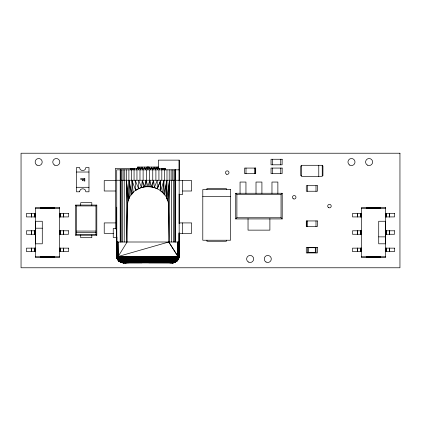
<?xml version="1.0" encoding="UTF-8"?>
<svg xmlns="http://www.w3.org/2000/svg" width="421" height="421" viewBox="0 0 421 421"><rect width="100%" height="100%" fill="white"/><g stroke="black" fill="none" stroke-linecap="round" stroke-linejoin="round"><path stroke-width="0.63" d="M158.343 168.547L158.343 160.127L179.162 160.127L179.162 242.001L116.717 242.001L116.728 255.879C116.622 259.594 119.953 262.878 123.653 262.815C119.948 262.888 116.617 259.594 116.733 255.879L116.717 207.185M116.812 237.012L116.801 256.589L117.254 258.52L116.728 255.879L116.764 242.001M147.939 167.432L147.939 167.069C151.576 167.274 144.298 167.274 147.939 167.069L147.939 169.842M176.131 261.609L174.236 262.504L172.221 262.815C175.857 262.878 179.393 259.599 179.03 255.879L179.109 242.001L179.104 256.578C178.867 260.02 175.662 262.878 172.221 262.815L123.127 262.772C119.659 262.472 116.606 259.436 116.728 255.879C116.659 259.199 119.401 262.399 122.785 262.757L119.669 261.552M122.785 262.757C119.496 262.267 116.796 259.083 116.849 255.879L116.849 242.001L116.801 256.589L117.291 258.599L118.433 258.562L117.975 242.001L117.896 256.578L118.438 258.231C118.975 260.631 121.09 262.815 123.653 262.815C122.137 263.52 115.08 259.078 118.764 259.141L177.236 258.831L177.994 257.994L178.572 255.879L178.751 242.001L178.899 256.61L177.994 259.725L178.904 257.705L179.151 255.879L179.162 233.329L191.65 233.329L191.65 222.919L179.162 222.919M141.961 262.815L123.195 262.793L121.58 262.309C120.38 262.599 125.716 263.083 125.979 262.815L121.743 262.53L123.642 262.815C120.032 262.815 117.296 259.341 117.28 255.879L117.306 242.001M178.909 242.001L178.909 255.879C178.778 259.457 175.931 262.783 172.221 262.815C175.441 262.741 177.978 259.715 178.115 256.589L178.136 242.001L178.362 255.879C178.641 260.041 174.694 263.788 170.489 262.815M116.728 255.879C116.733 259.541 119.985 262.799 123.653 262.815C119.985 262.846 116.596 259.646 116.975 255.879L117.122 242.001L117.159 256.615L117.122 242.001L116.975 255.879C118.838 261.336 117.033 259.836 116.97 255.879L116.97 242.001L116.801 256.589L178.72 256.615L178.751 242.001M170.221 262.815C174.22 263.562 178.867 260.894 179.072 256.589L179.109 242.001M121.89 262.588L127.021 262.815L122.748 262.757L123.653 262.815L121.195 262.325L119.285 261.262L119.832 261.662L117.685 259.278L116.906 256.605L116.97 242.001M138.488 188.761C143.377 186.314 149.16 185.861 154.37 187.513L157.233 180.251L157.228 188.692L160.706 180.251L160.706 190.871L163.943 180.251L163.943 194.002L166.879 180.251L166.879 198.68L169.468 180.251L169.468 242.001L168.495 204.053C165.916 182.946 134.025 180.235 128.142 200.875L126.411 180.251L126.411 242.001L127.379 204.053L128.542 199.759L126.411 180.251L127.379 204.053L127.121 242.001L118.133 256.531C118.669 257.936 115.654 257.473 116.733 255.879L116.849 242.001M118.322 260.31L121.195 262.325L119.301 260.925L117.775 258.699L117.37 257.336L117.512 242.001L117.764 256.589L118.206 258.626L119.448 260.894L175.736 261.231L174.405 262.299L172.684 262.793L121.948 262.53L123.358 262.493M178.136 242.001L177.899 257.273L176.583 260.31L174.915 262.02L121.532 262.272L173.926 262.53L172.221 262.815L175.168 262.136M173.926 262.53L172.221 262.815L174.136 262.53L176.21 261.546L177.557 260.31L178.615 258.562L177.551 260.31L174.915 262.02L176.583 260.31L177.636 257.915L177.904 242.001L177.651 257.305L118.438 258.231L118.001 257.973L117.28 255.879M148.802 262.815L172.747 262.772C176.01 262.578 178.846 259.81 179.12 256.557L179.141 232.86L179.104 256.578L178.499 258.652L177.052 260.846L178.283 259.22L179.03 255.879L178.846 257.915L177.636 257.915M117.37 257.336L118.364 259.278L119.448 260.404L176.831 259.725L118.248 259.91L117.08 258.094L117.391 258.862L116.97 255.879C117.117 257.726 118.143 259.799 119.738 260.773L177.467 260.378L175.999 261.683L177.888 259.862L178.814 256.61L179.12 256.568L179.162 242.001L179.114 256.684L177.825 259.862L118.754 260.778L119.622 261.52M172.684 262.793C176.283 262.625 179.072 259.283 179.03 255.879L179.03 242.001M177.094 260.815C178.425 259.578 174.62 263.193 172.773 262.772L173.878 262.52L122.474 262.688L120.527 261.662L174.836 261.988L120.469 261.546C118.448 260.999 117.101 258.683 117.064 256.61M176.831 259.725L118.764 259.141L177.225 258.862L177.651 257.305L178.967 257.289L179.12 256.531L178.283 259.22L177.104 259.136L176.915 259.768L178.609 256.61L178.572 242.001M178.362 242.001L178.362 255.879L177.899 257.273L177.983 256.578L168.753 242.001L168.495 204.053L169.468 180.251L167.732 200.875L166.484 197.859L166.879 180.251L164.779 195.076L162.653 192.592L163.943 180.251M162.653 192.592L160.175 190.471L160.706 180.251L157.386 188.761L154.37 187.513L153.586 180.251L151.192 186.75L149.834 180.251L147.939 186.492L146.045 180.251L144.682 186.75L142.293 180.251L141.503 187.513L138.646 180.251L138.646 188.682L135.704 190.471L131.931 180.251L131.931 194.002L128.994 180.251L128.542 199.759L129.389 197.859L128.994 180.251L131.099 195.076L133.22 192.592L131.931 180.251M179.072 256.589L179.151 255.879L178.736 258.262L178.972 256.605C179.583 258.426 173.352 264.725 177.825 259.862M177.294 260.436C169.61 265.125 174.789 262.62 177.767 259.883C179.12 258.962 178.725 253.863 178.146 257.305C177.783 259.204 176.794 261.115 174.952 261.92L120.469 261.546L121.58 262.309M178.493 256.61C179.478 258.105 173.731 264.23 177.615 259.299M177.446 258.562L178.099 258.699L178.436 258.036L177.467 259.91L178.609 256.61M178.788 257.331L178.899 256.61M178.746 258.231L179.12 256.568L178.904 257.705M178.972 257.478L179.12 256.568L178.825 257.947L178.862 257.32M152.397 186.977L153.586 180.251M178.572 255.879L177.557 258.599L178.241 256.6M117.438 258.673L117.027 257.915L118.306 257.705L117.896 256.578L117.738 242.001L117.764 256.589L118.438 258.231L177.525 257.889L118.538 258.526L177.478 258.094L118.701 259.004L117.385 256.61M178.32 259.183L177.357 260.42L178.436 258.673L177.878 259.836M178.13 259.299L177.699 259.899L178.609 257.336L176.504 260.909M178.504 257.336L176.583 260.31M176.915 260.988L176.646 260.931L176.957 260.894M117.085 257.331L116.764 255.879L116.717 169.842L179.162 169.842M175.404 261.683L176.752 260.378M118.206 258.626L118.438 258.231M177.899 259.331L176.573 260.925L174.089 262.409L174.768 262.041M177.983 259.325L176.346 261.357L173.399 262.688L123.106 262.772L120.106 261.741L121.111 262.041L174.578 262.141L176.715 260.936L176.499 261.315M178.062 259.315L176.346 261.357M177.715 259.315L174.952 261.92L176.452 261.33L175.42 262.02M176.778 260.931L177.078 260.446M176.915 260.42L178.099 258.699M175.862 261.288L174.647 262.33L121.532 262.272M160.659 262.493L173.689 262.567L122.469 262.657L119.953 261.315L118.464 259.252L177.236 258.831L177.409 259.252M177.12 260.773L177.483 260.399M96.798 235.234L95.951 234.381L95.951 205.932L96.798 205.08L75.669 205.08L75.669 235.234L96.798 235.234L96.798 205.08M75.669 235.234L76.522 234.381L95.951 234.381M235.723 218.931L236.891 217.762L281.039 217.762L282.207 218.931L282.207 193.26L235.723 193.26L235.723 218.931L282.207 218.931M235.723 193.26L236.891 194.428L281.039 194.428L282.207 193.26M173.636 262.588L174.578 262.141L120.527 261.609M175.089 262.062L174.405 262.299L175.82 261.736L174.578 262.141M174.952 261.92L176.052 261.346M120.08 261.262L118.412 260.378L117.327 258.626M118.248 259.91L117.443 258.036L118.522 260.42L120.243 261.92C119.132 261.667 118.164 259.494 119.738 260.773L175.736 261.231L120.527 261.662M174.405 262.299L175.047 262.051L173.399 262.688M178.115 256.589L168.753 242.001L117.896 256.578M173.436 262.688C179.288 260.173 173.563 263.23 172.221 262.815M169.437 262.815L174.047 262.551M119.259 261.225L118.848 260.883L120.959 262.02L118.406 260.378L120.006 261.73M123.653 262.815L121.301 262.33L119.827 261.346L121.111 262.041M118.412 259.91L117.975 259.331L119.527 261.357L121.295 262.141M172.836 262.788L173.699 262.657M118.975 260.909L122.437 262.688M177.751 256.505L118.133 256.531L118.243 257.915M176.357 260.873L119.738 260.773M119.448 260.404L176.752 259.857M127.9 262.493C124.727 262.499 120.901 263.325 118.654 260.446M301.425 165.99L300.731 165.99L300.731 175.704L301.425 175.704M322.239 165.99L322.933 165.99L322.933 175.704L322.239 175.704M158.343 167.069L137.53 167.069L137.53 168.453M76.485 172.026L88.978 172.026M116.717 180.251L179.162 180.251M115.401 180.598L104.224 180.598L104.224 191.002L115.401 191.002M179.162 180.598L191.65 180.598L191.65 191.002L182.63 191.002M76.485 187.292L88.978 187.292M179.162 194.47L182.63 194.47L182.63 180.598M202.79 196.518L230.545 196.518M75.669 205.08L76.522 205.932L95.951 205.932M40.548 207.653L54.425 207.653M366.575 207.653L380.452 207.653M40.548 207.732L54.425 207.732M366.575 207.732L380.452 207.732M40.548 207.821L54.425 207.821M366.575 207.821L380.452 207.821M40.548 207.932L54.425 207.932M366.575 207.932L380.452 207.932M40.548 208.053L54.425 208.053M366.575 208.053L380.452 208.053M40.548 208.185L54.425 208.185M366.575 208.185L380.452 208.185M35.343 208.316L59.629 208.316M361.371 208.316L385.657 208.316M35.343 221.257L42.279 221.257L42.279 243.806L35.343 243.806M385.657 221.257L378.721 221.257L378.721 243.806L385.657 243.806M115.401 222.919L104.224 222.919L104.224 233.329L113.428 233.329M35.411 228.193L42.279 228.193M116.717 228.471L113.244 228.471L113.244 237.491L116.717 237.491M76.522 231.066L95.951 231.066M76.522 232.524L95.951 232.524M378.721 236.865L385.589 236.865M35.343 256.742L59.629 256.742M361.371 256.742L385.657 256.742M40.548 256.878L54.425 256.878M366.575 256.878L380.452 256.878M40.548 257.005L54.425 257.005M366.575 257.005L380.452 257.005M40.548 257.126L54.425 257.126M366.575 257.126L380.452 257.126M40.548 257.236L54.425 257.236M366.575 257.236L380.452 257.236M40.548 257.326L54.425 257.326M366.575 257.326L380.452 257.326M40.548 257.405L54.425 257.405M366.575 257.405L380.452 257.405M122.237 262.588L173.684 262.557M123.106 262.778L172.952 262.757M121.79 262.409L173.831 262.504M118.764 259.141L176.915 259.768M122.974 262.772L128.552 262.815M125.453 262.815L122.369 262.678L123.332 262.804M121.227 262.33L122.474 262.688L121.332 262.325M120.453 262.02L119.475 261.346M121.059 262.309L121.643 262.493M116.733 255.879L116.801 256.589L116.791 237.012M120.785 262.062L121.469 262.299L120.827 262.051M117.264 258.026L117.17 257.336L118.106 259.883L116.912 257.289M121.195 262.325L120.059 261.736L120.532 262.046M120.474 261.683L119.127 260.378M120.211 261.741L119.764 261.357L120.616 262.062M118.801 260.446L119.301 260.925M118.138 256.678L118.217 257.226M118.327 259.915L119.232 260.931M117.685 259.278L118.106 259.883M117.454 258.994L117.912 259.768M118.106 257.252L177.651 257.305L177.751 257.947M118.464 259.252L117.264 256.61M118.433 258.562L118.959 259.768M118.259 259.299L117.506 256.605L117.512 242.001L117.633 256.594L118.585 259.883M138.646 188.682L135.167 180.251L135.704 190.471M118.122 257.947L117.633 256.594M117.743 259.299L117.264 257.336M117.68 258.704L117.891 259.325M116.891 257.42L116.749 256.531L117.122 258.215M116.754 256.557L116.717 242.001M116.97 257.705L116.859 257.252M142.293 180.251L143.477 186.977M118.133 256.557L118.254 257.489L177.746 256.531L177.773 257.252M116.849 255.879L116.906 256.605M389.604 213.447L389.604 216.92M389.604 230.792L389.604 234.265M389.604 248.143L389.604 251.611M389.541 213.447L389.483 216.92M389.541 230.792L389.483 234.265M389.541 248.143L389.483 251.611M389.43 213.447L389.43 216.92M389.43 230.792L389.43 234.265M389.43 248.143L389.43 251.611M386.283 213.447L386.283 216.92M386.283 230.792L386.283 234.265M386.283 248.143L386.283 251.611M386.162 213.447L386.162 216.92M386.162 230.792L386.162 234.265M386.162 248.143L386.162 251.611M386.031 213.447L386.031 216.92M386.031 230.792L386.031 234.265M386.031 248.143L386.031 251.611M385.899 213.447L385.899 216.92M385.899 230.792L385.899 234.265M385.899 248.143L385.899 251.611M385.589 221.257L385.589 243.806M380.452 207.553L380.452 208.316M380.452 256.742L380.452 257.505M366.575 207.553L366.575 208.316M366.575 256.742L366.575 257.505M361.134 213.447L361.134 216.92M361.134 230.792L361.134 234.265M361.134 248.143L361.134 251.611M360.997 213.447L360.997 216.92M360.997 230.792L360.997 234.265M360.997 248.143L360.997 251.611M360.871 213.447L360.871 216.92M360.871 230.792L360.871 234.265M360.871 248.143L360.871 251.611M360.75 213.447L360.75 216.92M360.75 230.792L360.75 234.265M360.75 248.143L360.75 251.611M357.603 213.447L357.603 216.92M357.603 230.792L357.603 234.265M357.603 248.143L357.603 251.611M357.545 213.447L357.487 216.92L357.429 213.447M357.545 230.792L357.487 234.265L357.429 230.792M357.545 248.143L357.487 251.611L357.429 248.143M318.771 165.295L318.771 176.399M315.997 185.698L315.997 191.245M315.997 220.941L315.997 226.493M315.997 247.38L315.997 252.926M307.672 185.698L307.672 191.245M307.672 220.941L307.672 226.493M307.672 247.38L307.672 252.926M306.63 220.941L306.63 226.493M281.039 194.428L281.039 217.762M280.749 159.259L280.749 164.811M280.749 168.074L280.749 173.62M277.871 193.486L277.871 182.051L271.971 182.051L271.971 193.486M272.424 159.259L272.424 164.811M272.424 168.074L272.424 173.62M269.893 218.662L269.893 230.14L248.037 230.14L248.037 218.662M261.915 193.486L261.915 182.051L256.015 182.051L256.015 193.486M255.358 168.074L255.358 173.62M254.316 168.074L254.316 173.62M245.99 168.074L245.99 173.62M245.953 193.486L245.953 182.051L240.059 182.051L240.059 193.486M236.891 194.428L236.891 217.762M226.382 189.582L226.382 188.54L206.953 188.54L206.953 189.582M226.382 240.233L226.382 241.27L206.953 241.27L206.953 240.233M182.63 222.919L182.63 233.329M179.141 160.127L179.141 180.251M179.151 194.06L179.151 223.651M175.689 169.842L175.689 242.001M175.504 169.842L175.504 180.251M175.431 180.251L175.431 242.001M174.941 169.842L174.941 180.251M174.662 180.251L174.662 242.001M174.015 169.842L174.015 180.251M173.394 180.251L173.394 242.001M172.736 169.842L172.736 180.251M171.652 180.251L171.652 242.001M171.126 169.842L171.126 180.251M169.2 169.842L169.2 180.251M166.984 169.842L166.984 180.251M165.264 169.842L165.264 168.453L115.328 168.453L115.328 229.008M165.195 168.453L165.195 169.842M164.753 168.453L164.753 169.842M164.511 169.842L164.511 180.251M163.948 168.453L163.948 169.842M162.795 168.453L162.795 169.842M161.817 169.842L161.817 180.251M161.327 168.453L161.327 169.842M159.564 168.453L159.564 169.842M158.928 169.842L158.928 180.251M158.185 167.069L158.185 168.453M157.717 167.069L157.717 168.453M157.554 168.453L157.554 169.842M156.949 167.069L156.949 168.453M155.912 167.069L155.912 168.453M155.896 169.842L155.896 180.251M155.338 168.453L155.338 169.842M154.628 167.069L154.628 168.453M153.139 167.069L153.139 168.453M152.96 168.453L152.96 169.842M152.755 169.842L152.755 180.251M151.497 167.069L151.497 168.453M150.476 168.453L150.476 169.842M149.834 180.251L149.834 186.582M149.744 167.069L149.744 168.453M149.55 169.842L149.55 180.251M146.324 169.842L146.324 180.251M146.129 167.069L146.129 168.453M146.045 180.251L146.045 186.582M145.398 168.453L145.398 169.842M144.377 167.069L144.377 168.453M143.119 169.842L143.119 180.251M142.914 168.453L142.914 169.842M142.735 167.069L142.735 168.453M141.245 167.069L141.245 168.453M140.535 168.453L140.535 169.842M139.967 167.069L139.967 168.453M139.977 169.842L139.977 180.251M138.925 167.069L138.925 168.453M138.32 168.453L138.32 169.842M138.156 167.069L138.156 168.453M137.688 167.069L137.688 168.453M136.946 169.842L136.946 180.251M136.309 168.453L136.309 169.842M134.552 168.453L134.552 169.842M134.062 169.842L134.062 180.251M133.078 168.453L133.078 169.842M131.931 168.453L131.931 169.842M131.363 169.842L131.363 180.251M131.126 168.453L131.126 169.842M130.678 168.453L130.678 169.842M130.61 168.453L130.61 169.842M128.894 169.842L128.894 180.251M126.679 169.842L126.679 180.251M124.748 169.842L124.748 180.251M124.227 180.251L124.227 242.001M123.137 169.842L123.137 180.251M122.479 180.251L122.479 242.001M121.858 169.842L121.858 180.251M121.211 180.251L121.211 242.001M120.932 169.842L120.932 180.251M120.443 180.251L120.443 242.001M120.374 169.842L120.374 180.251M120.185 169.842L120.185 242.001M91.804 205.364L91.804 202.685L80.706 202.685L80.706 205.364M91.804 235.023L91.804 237.697L80.706 237.697L80.706 235.023M76.522 205.932L76.522 234.381M63.397 213.447L63.455 216.92M63.397 230.792L63.455 234.265M63.455 248.143L63.397 251.611M60.25 213.447L60.25 216.92M60.25 230.792L60.25 234.265M60.25 248.143L60.25 251.611M60.129 213.447L60.129 216.92M60.129 230.792L60.129 234.265M60.129 248.143L60.129 251.611M60.003 213.447L60.003 216.92M60.003 230.792L60.003 234.265M60.003 248.143L60.003 251.611M59.866 213.447L59.866 216.92M59.866 230.792L59.866 234.265M59.866 248.143L59.866 251.611M54.425 207.553L54.425 208.316M54.425 256.742L54.425 257.505M40.548 207.553L40.548 208.316M40.548 256.742L40.548 257.505M35.411 221.257L35.411 243.806M35.101 213.447L35.101 216.92M35.101 230.792L35.101 234.265M35.101 248.143L35.101 251.611M34.969 213.447L34.969 216.92M34.969 230.792L34.969 234.265M34.969 248.143L34.969 251.611M34.838 213.447L34.838 216.92M34.838 230.792L34.838 234.265M34.838 248.143L34.838 251.611M34.717 213.447L34.717 216.92M34.717 230.792L34.717 234.265M34.717 248.143L34.717 251.611M31.57 213.447L31.57 216.92M31.57 230.792L31.57 234.265M31.57 248.143L31.57 251.611M31.517 213.447L31.459 216.92M31.459 230.792L31.517 234.265M31.517 248.143L31.459 251.611M31.396 213.447L31.396 216.92M31.396 230.792L31.396 234.265M31.396 248.143L31.396 251.611M79.658 191.26L79.611 191.802L76.485 191.802L76.485 167.516L79.611 167.516C79.432 171.536 86.026 171.536 85.852 167.516L88.978 167.516L88.978 191.802L85.852 191.802C86.037 188.119 80.116 187.603 79.658 191.26M175.82 261.736L175.257 262.062L175.82 261.736M175.615 261.736L174.541 262.325L175.668 261.741M399.95 153.223L21.05 153.223L21.05 267.777L399.95 267.777L399.95 153.223M282.138 159.259L271.035 159.259L271.035 164.811L282.138 164.811L282.138 159.259M322.239 165.295L301.425 165.295L301.425 176.399L322.239 176.399L322.239 165.295M255.705 168.074L244.601 168.074L244.601 173.62L255.705 173.62L255.705 168.074M282.138 168.074L271.035 168.074L271.035 173.62L282.138 173.62L282.138 168.074M84.81 178.62L80.648 178.62L80.648 179.314L82.384 179.314L82.384 180.698L83.079 180.698L83.079 179.314L84.121 179.314L84.121 181.046L84.81 181.046L84.81 178.62M317.387 185.698L306.283 185.698L306.283 191.245L317.387 191.245L317.387 185.698M230.545 189.582L202.79 189.582L202.79 240.233L230.545 240.233L230.545 189.582M59.629 207.553L35.343 207.553L35.343 257.505L59.629 257.505L59.629 207.553M385.657 207.553L361.371 207.553L361.371 257.505L385.657 257.505L385.657 207.553M35.238 213.447L26.47 213.447L26.47 216.92L35.238 216.92L35.238 213.447M68.497 213.447L59.729 213.447L59.729 216.92L68.497 216.92L68.497 213.447M361.271 213.447L352.503 213.447L352.503 216.92L361.271 216.92L361.271 213.447M394.53 213.447L385.762 213.447L385.762 216.92L394.53 216.92L394.53 213.447M317.387 220.941L306.283 220.941L306.283 226.493L317.387 226.493L317.387 220.941M35.238 230.792L26.47 230.792L26.47 234.265L35.238 234.265L35.238 230.792M68.497 230.792L59.729 230.792L59.729 234.265L68.497 234.265L68.497 230.792M361.271 230.792L352.503 230.792L352.503 234.265L361.271 234.265L361.271 230.792M394.53 230.792L385.762 230.792L385.762 234.265L394.53 234.265L394.53 230.792M317.387 247.38L306.283 247.38L306.283 252.926L317.387 252.926L317.387 247.38M315.303 247.722L308.367 247.722L308.367 252.579L315.303 252.579L315.303 247.722M35.238 248.143L26.47 248.143L26.47 251.611L35.238 251.611L35.238 248.143M68.497 248.143L59.729 248.143L59.729 251.611L68.497 251.611L68.497 248.143M361.271 248.143L352.503 248.143L352.503 251.611L361.271 251.611L361.271 248.143M394.53 248.143L385.762 248.143L385.762 251.611L394.53 251.611L394.53 248.143M63.571 216.92L63.571 213.447L63.513 216.92M63.571 234.265L63.571 230.792L63.513 234.265M63.571 251.611L63.571 248.143L63.513 251.611M226.361 174.136A1.763 1.763 0 0 0 229.003 172.61A1.763 1.763 0 0 0 226.361 171.084A1.763 1.763 0 0 0 226.361 174.136M328.575 207.621A1.763 1.763 0 0 0 331.222 206.095A1.763 1.763 0 0 0 328.575 204.569A1.763 1.763 0 0 0 328.575 207.621M293.332 198.807A1.763 1.763 0 0 0 295.974 197.281A1.763 1.763 0 0 0 293.332 195.754A1.763 1.763 0 0 0 293.332 198.807M36.911 165.09A3.526 3.526 0 0 0 42.2 162.038A3.526 3.526 0 0 0 36.911 158.985A3.526 3.526 0 0 0 36.911 165.09M54.535 165.09A3.526 3.526 0 0 0 59.819 162.038A3.526 3.526 0 0 0 54.535 158.985A3.526 3.526 0 0 0 54.535 165.09M367.349 165.09A3.526 3.526 0 0 0 372.632 162.038A3.526 3.526 0 0 0 367.349 158.985A3.526 3.526 0 0 0 367.349 165.09M349.725 165.09A3.526 3.526 0 0 0 355.008 162.038A3.526 3.526 0 0 0 349.725 158.985A3.526 3.526 0 0 0 349.725 165.09M248.39 262.015A3.526 3.526 0 0 0 253.679 258.962A3.526 3.526 0 0 0 248.39 255.91A3.526 3.526 0 0 0 248.39 262.015M266.014 262.015A3.526 3.526 0 0 0 271.298 258.962A3.526 3.526 0 0 0 266.014 255.91A3.526 3.526 0 0 0 266.014 262.015"/></g></svg>
